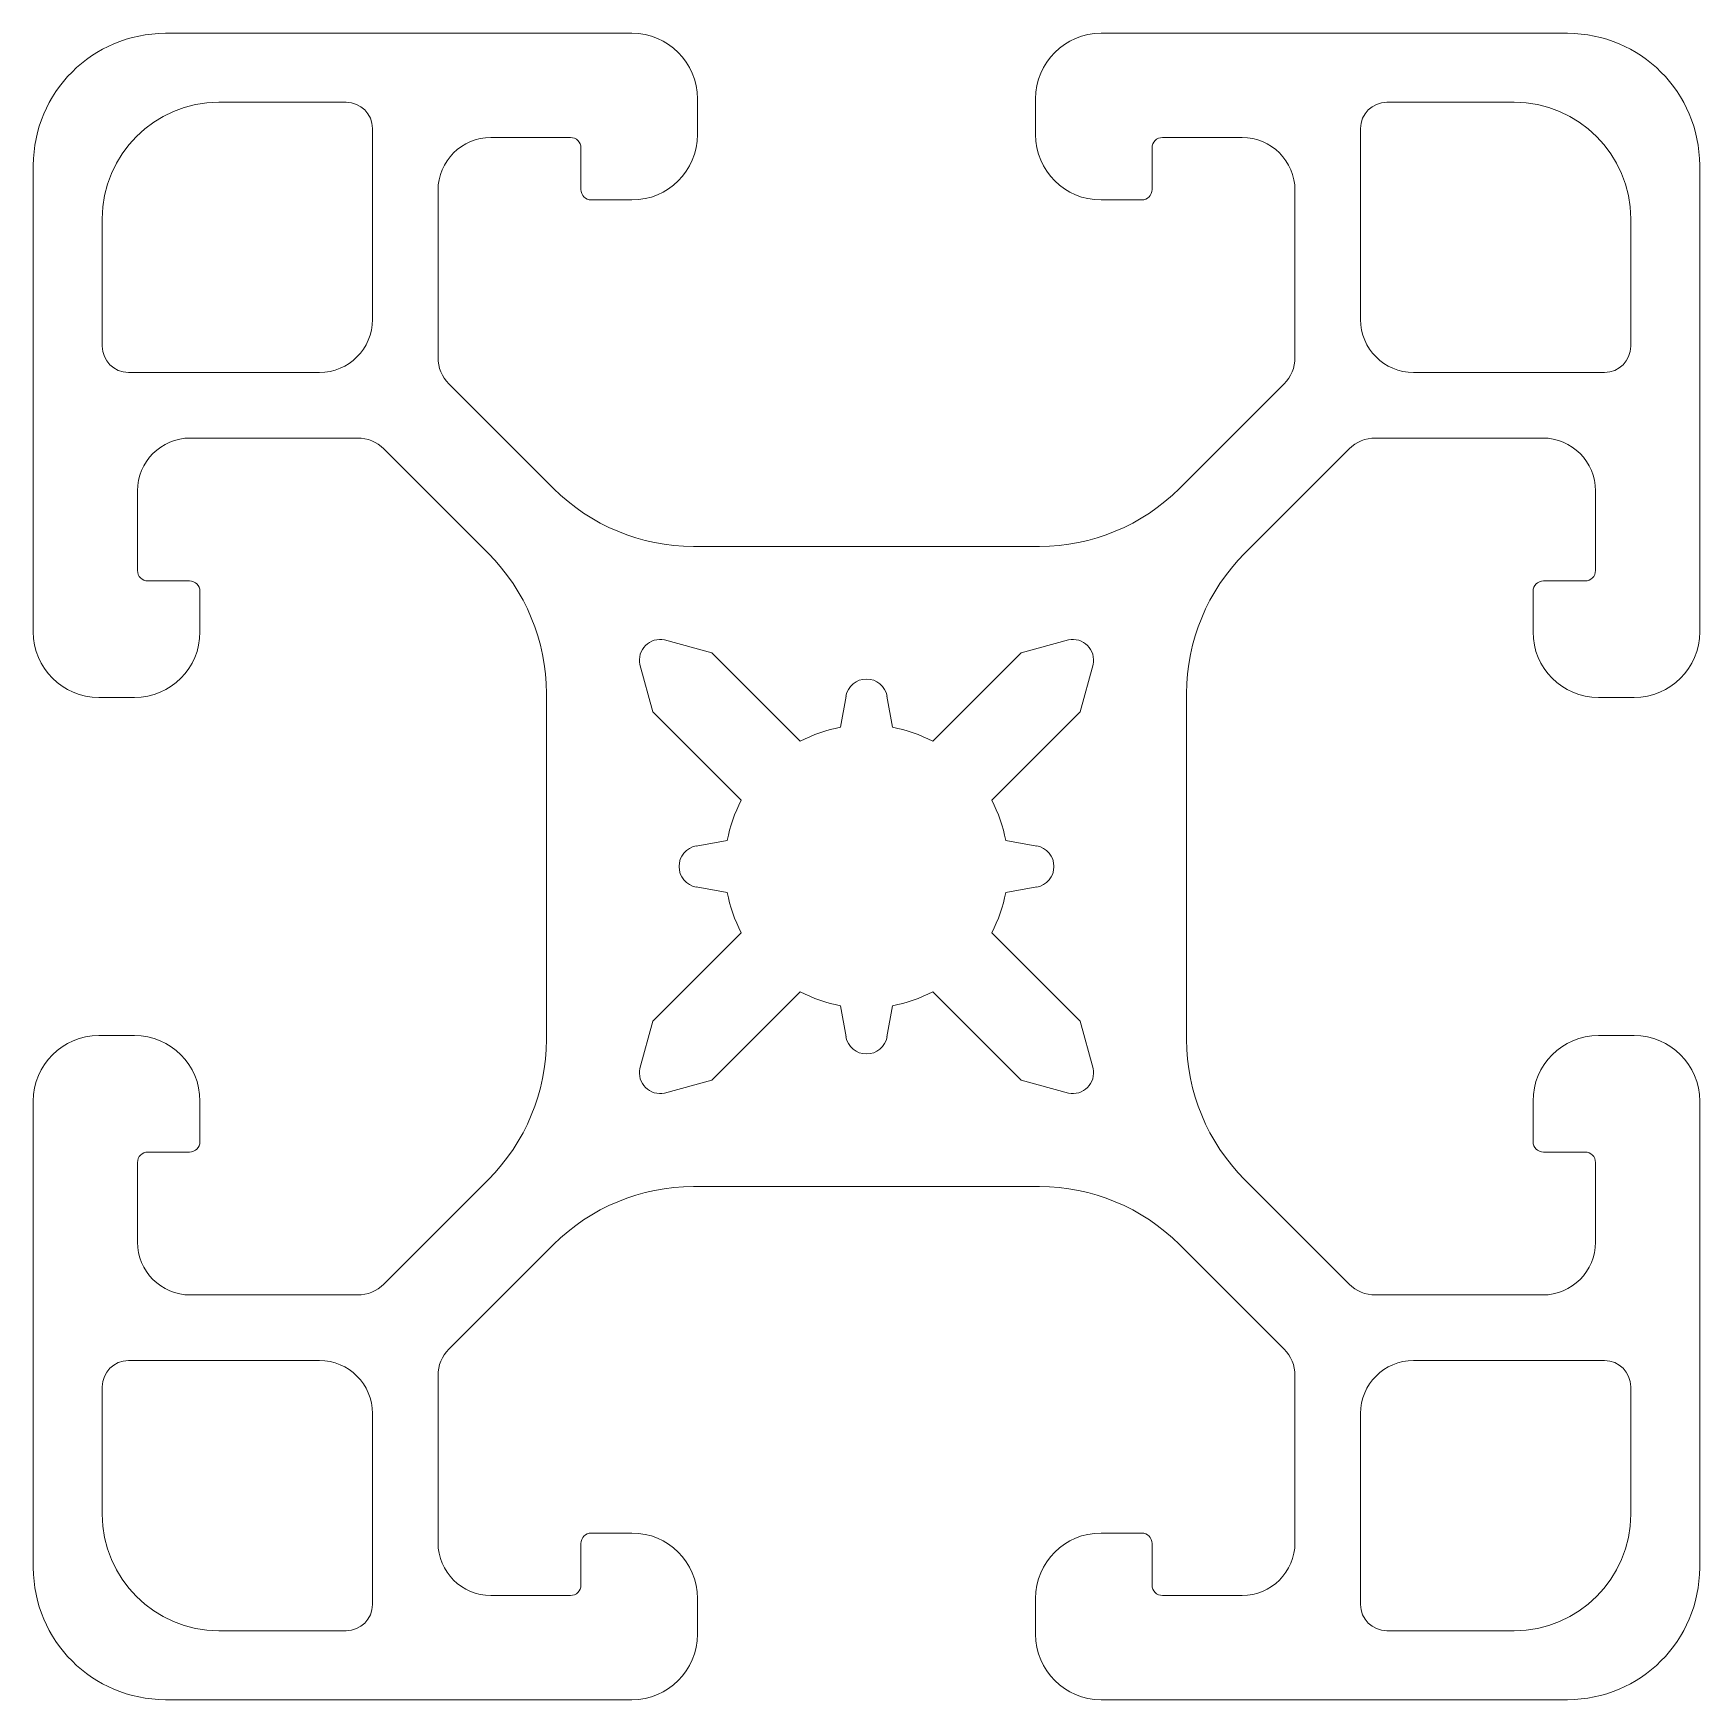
# Model space of a CAD drawing. Header units: millimetres. Extents: x -20 to 20, y -20 to 20.
import ezdxf

# ---------------------------------------------------------------- set-up
doc = ezdxf.new("R2010")
doc.units = ezdxf.units.MM

msp = doc.modelspace()

# ---------------------------------------------------------------- linework, layer by layer
at = {"color": 7, "linetype": 'Continuous', "lineweight": 15}
for p, q in [((-5.63, 20), (-16.83, 20)), ((16.83, 20), (5.63, 20)), ((-4.06, 17.57), (-4.06, 18.43)), ((4.06, 18.43), (4.06, 17.57)), ((-12.49, 18.345), (-15.545, 18.345)), ((15.545, 18.345), (12.49, 18.345)), ((-11.86, 13.13), (-11.86, 17.715)), ((11.86, 17.715), (11.86, 13.13)), ((-9.015, 17.5), (-7.105, 17.5)), ((-6.855, 17.25), (-6.855, 16.25)), ((6.855, 16.25), (6.855, 17.25)), ((7.105, 17.5), (9.015, 17.5)), ((-20, 16.83), (-20, 5.63)), ((20, 5.63), (20, 16.83)), ((-10.285, 12.216), (-10.285, 16.23)), ((-6.605, 16), (-5.63, 16)), ((5.63, 16), (6.605, 16)), ((10.285, 16.23), (10.285, 12.216)), ((-18.345, 15.545), (-18.345, 12.49)), ((18.345, 12.49), (18.345, 15.545)), ((-17.715, 11.86), (-13.13, 11.86)), ((13.13, 11.86), (17.715, 11.86)), ((-7.514, 9.076), (-10.024, 11.587)), ((10.024, 11.587), (7.514, 9.076)), ((-16.23, 10.285), (-12.216, 10.285)), ((-11.587, 10.024), (-9.076, 7.514)), ((9.076, 7.514), (11.587, 10.024)), ((12.216, 10.285), (16.23, 10.285)), ((-17.5, 7.105), (-17.5, 9.015)), ((17.5, 9.015), (17.5, 7.105)), ((4.155, 7.685), (-4.155, 7.685)), ((-16.25, 6.855), (-17.25, 6.855)), ((17.25, 6.855), (16.25, 6.855)), ((-16, 5.63), (-16, 6.605)), ((16, 6.605), (16, 5.63)), ((-3.712, 5.126), (-4.848, 5.439)), ((4.848, 5.439), (3.712, 5.126)), ((-5.439, 4.848), (-5.126, 3.712)), ((-1.591, 3.005), (-3.712, 5.126)), ((3.712, 5.126), (1.591, 3.005)), ((5.126, 3.712), (5.439, 4.848)), ((-18.43, 4.06), (-17.57, 4.06)), ((-7.685, 4.155), (-7.685, -4.155)), ((-0.492, 4.088), (-0.625, 3.342)), ((0.625, 3.342), (0.492, 4.088)), ((7.685, -4.155), (7.685, 4.155)), ((17.57, 4.06), (18.43, 4.06)), ((-5.126, 3.712), (-3.005, 1.591)), ((3.005, 1.591), (5.126, 3.712)), ((-3.342, 0.625), (-4.088, 0.492)), ((4.088, 0.492), (3.342, 0.625)), ((-4.088, -0.492), (-3.342, -0.625)), ((3.342, -0.625), (4.088, -0.492)), ((-3.005, -1.591), (-5.126, -3.712)), ((5.126, -3.712), (3.005, -1.591)), ((-3.712, -5.126), (-1.591, -3.005)), ((1.591, -3.005), (3.712, -5.126)), ((-0.625, -3.342), (-0.492, -4.088)), ((0.492, -4.088), (0.625, -3.342)), ((-5.126, -3.712), (-5.439, -4.848)), ((5.439, -4.848), (5.126, -3.712)), ((-17.57, -4.06), (-18.43, -4.06)), ((18.43, -4.06), (17.57, -4.06)), ((-4.848, -5.439), (-3.712, -5.126)), ((3.712, -5.126), (4.848, -5.439)), ((-20, -5.63), (-20, -16.83)), ((-16, -6.605), (-16, -5.63)), ((16, -5.63), (16, -6.605)), ((20, -16.83), (20, -5.63)), ((-17.5, -9.015), (-17.5, -7.105)), ((-17.25, -6.855), (-16.25, -6.855)), ((16.25, -6.855), (17.25, -6.855)), ((17.5, -7.105), (17.5, -9.015)), ((-9.076, -7.514), (-11.587, -10.024)), ((11.587, -10.024), (9.076, -7.514)), ((-4.155, -7.685), (4.155, -7.685)), ((-10.024, -11.587), (-7.514, -9.076)), ((7.514, -9.076), (10.024, -11.587)), ((-12.216, -10.285), (-16.23, -10.285)), ((16.23, -10.285), (12.216, -10.285)), ((-13.13, -11.86), (-17.715, -11.86)), ((17.715, -11.86), (13.13, -11.86)), ((-10.285, -16.23), (-10.285, -12.216)), ((10.285, -12.216), (10.285, -16.23)), ((-18.345, -12.49), (-18.345, -15.545)), ((18.345, -15.545), (18.345, -12.49)), ((-11.86, -17.715), (-11.86, -13.13)), ((11.86, -13.13), (11.86, -17.715)), ((-5.63, -16), (-6.605, -16)), ((6.605, -16), (5.63, -16)), ((-6.855, -16.25), (-6.855, -17.25)), ((6.855, -17.25), (6.855, -16.25)), ((-7.105, -17.5), (-9.015, -17.5)), ((-4.06, -18.43), (-4.06, -17.57)), ((4.06, -17.57), (4.06, -18.43)), ((9.015, -17.5), (7.105, -17.5)), ((-15.545, -18.345), (-12.49, -18.345)), ((12.49, -18.345), (15.545, -18.345)), ((-16.83, -20), (-5.63, -20)), ((5.63, -20), (16.83, -20))]:
    msp.add_line(p, q, dxfattribs=at)
for centre, radius, start, end in [((-16.83, 16.83), 3.17, 90, 180), ((-5.63, 18.43), 1.57, 0, 90), ((5.63, 18.43), 1.57, 90, 180), ((16.83, 16.83), 3.17, 0, 90), ((-15.545, 15.545), 2.8, 90, 180), ((-12.49, 17.715), 0.63, 0, 90), ((12.49, 17.715), 0.63, 90, 180), ((15.545, 15.545), 2.8, 0, 90), ((-9.015, 16.23), 1.27, 90, 180), ((-7.105, 17.25), 0.25, 0, 90), ((-5.63, 17.57), 1.57, 270, 0), ((5.63, 17.57), 1.57, 180, 270), ((7.105, 17.25), 0.25, 90, 180), ((9.015, 16.23), 1.27, 0, 90), ((-6.605, 16.25), 0.25, 180, 270), ((6.605, 16.25), 0.25, 270, 0), ((-13.13, 13.13), 1.27, 270, 0), ((13.13, 13.13), 1.27, 180, 270), ((-17.715, 12.49), 0.63, 180, 270), ((17.715, 12.49), 0.63, 270, 360), ((-9.395, 12.216), 0.89, 180, 225), ((9.395, 12.216), 0.89, 315, 0), ((-16.23, 9.015), 1.27, 90, 180), ((-12.216, 9.395), 0.89, 45, 90), ((12.216, 9.395), 0.89, 90, 135), ((16.23, 9.015), 1.27, 0, 90), ((-4.155, 12.435), 4.75, 225, 270), ((4.155, 12.435), 4.75, 270, 315), ((-12.435, 4.155), 4.75, 0, 45), ((12.435, 4.155), 4.75, 135, 180), ((-17.25, 7.105), 0.25, 180, 270), ((-16.25, 6.605), 0.25, 0, 90), ((16.25, 6.605), 0.25, 90, 180), ((17.25, 7.105), 0.25, 270, 0), ((-18.43, 5.63), 1.57, 180, 270), ((-17.57, 5.63), 1.57, 270, 360), ((17.57, 5.63), 1.57, 180, 270), ((18.43, 5.63), 1.57, 270, 360), ((-4.95, 4.95), 0.5, 78.2723, 191.7277), ((4.95, 4.95), 0.5, 348.2723, 101.7277), ((0, 4), 0.5, 10.095, 169.905), ((0, 0), 3.4, 100.5925, 117.8954), ((0, 0), 3.4, 62.1046, 79.4075), ((0, 0), 3.4, 152.1046, 169.4075), ((0, 0), 3.4, 10.5925, 27.8954), ((-4, 0), 0.5, 100.095, 259.905), ((4, 0), 0.5, 280.095, 79.905), ((0, 0), 3.4, 190.5925, 207.8954), ((0, 0), 3.4, 332.1046, 349.4075), ((0, 0), 3.4, 242.1046, 259.4075), ((0, 0), 3.4, 280.5925, 297.8954), ((-18.43, -5.63), 1.57, 90, 180), ((-17.57, -5.63), 1.57, 0, 90), ((-12.435, -4.155), 4.75, 315, 0), ((0, -4), 0.5, 190.095, 349.905), ((12.435, -4.155), 4.75, 180, 225), ((17.57, -5.63), 1.57, 90, 180), ((18.43, -5.63), 1.57, 360, 90), ((-4.95, -4.95), 0.5, 168.2723, 281.7277), ((4.95, -4.95), 0.5, 258.2723, 11.7277), ((-16.25, -6.605), 0.25, 270, 0), ((16.25, -6.605), 0.25, 180, 270), ((-17.25, -7.105), 0.25, 90, 180), ((17.25, -7.105), 0.25, 0, 90), ((-4.155, -12.435), 4.75, 90, 135), ((4.155, -12.435), 4.75, 45, 90), ((-16.23, -9.015), 1.27, 180, 270), ((16.23, -9.015), 1.27, 270, 0), ((-12.216, -9.395), 0.89, 270, 315), ((12.216, -9.395), 0.89, 225, 270), ((-9.395, -12.216), 0.89, 135, 180), ((9.395, -12.216), 0.89, 360, 45), ((-17.715, -12.49), 0.63, 90, 180), ((-13.13, -13.13), 1.27, 0, 90), ((13.13, -13.13), 1.27, 90, 180), ((17.715, -12.49), 0.63, 0, 90), ((-15.545, -15.545), 2.8, 180, 270), ((15.545, -15.545), 2.8, 270, 0), ((-6.605, -16.25), 0.25, 90, 180), ((-5.63, -17.57), 1.57, 0, 90), ((5.63, -17.57), 1.57, 90, 180), ((6.605, -16.25), 0.25, 0, 90), ((-9.015, -16.23), 1.27, 180, 270), ((9.015, -16.23), 1.27, 270, 0), ((-16.83, -16.83), 3.17, 180, 270), ((16.83, -16.83), 3.17, 270, 0), ((-7.105, -17.25), 0.25, 270, 0), ((7.105, -17.25), 0.25, 180, 270), ((-12.49, -17.715), 0.63, 270, 0), ((12.49, -17.715), 0.63, 180, 270), ((-5.63, -18.43), 1.57, 270, 360), ((5.63, -18.43), 1.57, 180, 270)]:
    msp.add_arc(centre, radius, start, end, dxfattribs=at)

doc.saveas('drawing.dxf')
